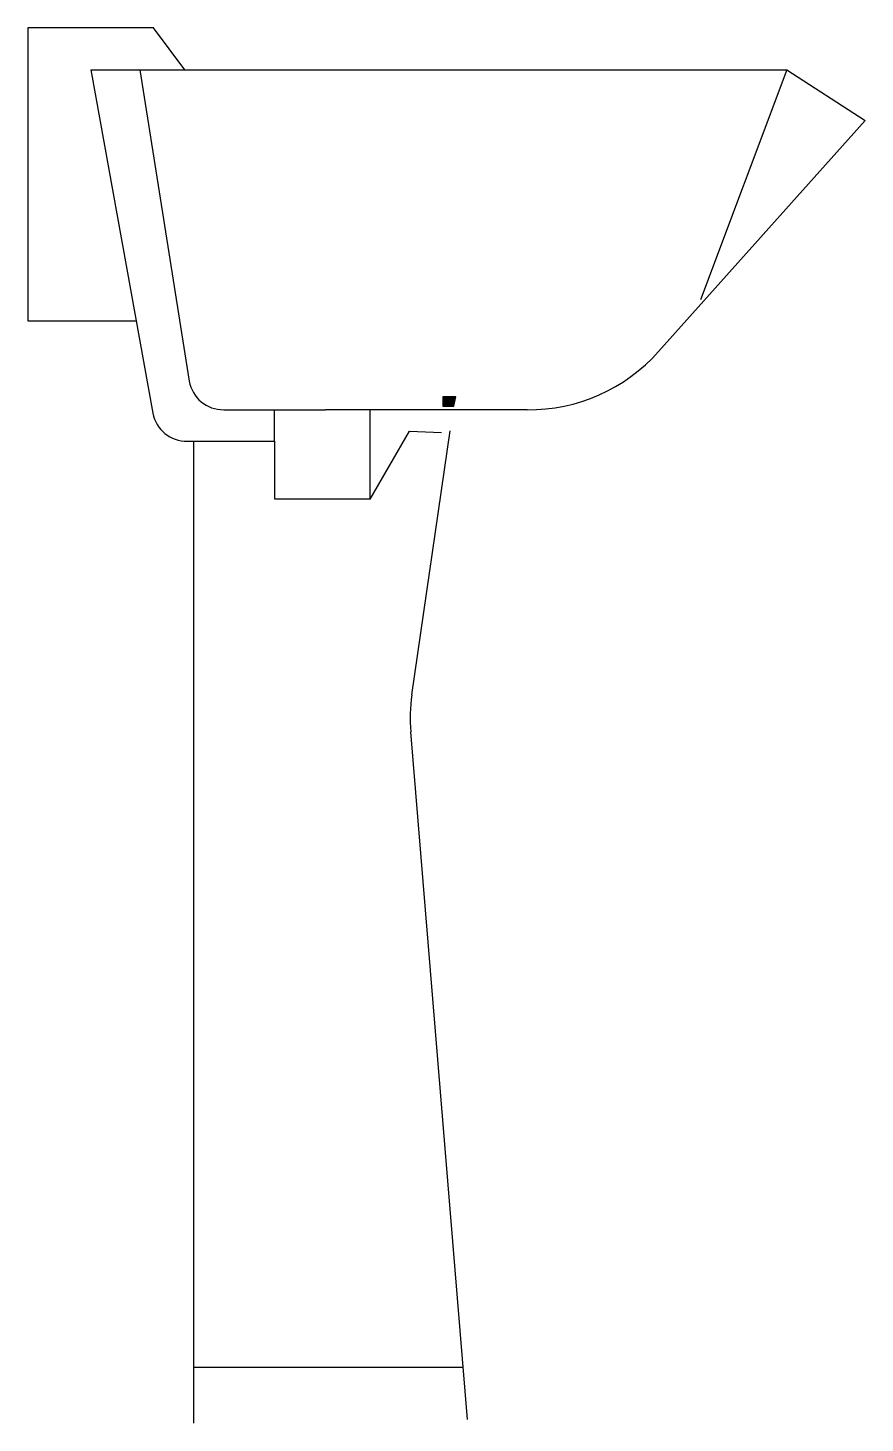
# Model space of a CAD drawing. Header units: millimetres. Extents: x 0 to 480, y 0 to 800.
import ezdxf

# ---------------------------------------------------------------- set-up
doc = ezdxf.new("R2010")
doc.units = ezdxf.units.MM
doc.layers.add('Furniture_家具立面', color=7, linetype='Continuous')

msp = doc.modelspace()

# ---------------------------------------------------------------- hatches: boundary and pattern name
at = {"layer": 'Furniture_家具立面'}
msp.add_hatch(color=0, dxfattribs=at).paths.add_polyline_path([(237.95, 588.5), (237.95, 583.17), (244.15, 583.17), (245.36, 588.5), (237.95, 588.5)])

# ---------------------------------------------------------------- linework, layer by layer
for p, q in [((71.97, 800, 0), (0, 800, 0)), ((0, 800, 0), (0, 745.99, 0)), ((89.99, 776, 0), (71.97, 800, 0)), ((35.99, 776, 0), (435.1, 776, 0)), ((35.99, 776, 0), (71.67, 579.04, 0)), ((64.26, 776, 0), (92.54, 597.49, 0)), ((435.1, 776, 0), (385.72, 644.04, 0)), ((435.1, 776, 0), (480, 746.9, 0)), ((0, 745.99, 0), (0, 632.02, 0)), ((480, 746.9, 0), (361.55, 614.41, 0)), ((0, 632.02, 0), (61.71, 632.02, 0)), ((245.36, 588.5, 0), (237.95, 588.5, 0)), ((237.95, 588.5, 0), (237.95, 583.17, 0)), ((244.15, 583.17, 0), (245.36, 588.5, 0)), ((112.26, 581.04, 0), (170.59, 581.04, 0)), ((141.43, 563.01, 0), (141.43, 581.04, 0)), ((286.24, 581.04, 0), (170.59, 581.04, 0)), ((196.31, 563.01, 0), (196.31, 581.04, 0)), ((237.95, 583.17, 0), (244.15, 583.17, 0)), ((196.17, 529.82, 0), (218.86, 568.82, 0)), ((218.86, 568.82, 0), (237.12, 567.94, 0)), ((220.15, 417.63, 0), (242.14, 568.96, 0)), ((91.32, 563.01, 0), (108, 563.01, 0)), ((95.14, 0, 0), (95.14, 563.01, 0)), ((108, 563.01, 0), (141.43, 563.01, 0)), ((133.73, 563.01, 0), (141.43, 563.01, 0)), ((141.43, 563.01, 0), (141.43, 530.02, 0)), ((196.31, 530.02, 0), (196.31, 563.01, 0)), ((141.43, 530.02, 0), (196.31, 530.02, 0)), ((252.04, 2.02, 0), (219.49, 396.3, 0)), ((95.14, 32.03, 0), (249.8, 32.03, 0))]:
    msp.add_line(p, q, dxfattribs=at)
for centre, radius, start, end in [((287.29, 680.34, 0), 99.31, 269.3951, 318.39981), ((111.98, 600.76, 0), 19.72, 189.55068, 270.79771), ((91.05, 582.73, 0), 19.73, 190.78261, 270.79464), ((316.19, 403.97, 0), 97, 171.91003, 184.53895)]:
    msp.add_arc(centre, radius, start, end, dxfattribs=at)

doc.saveas('drawing.dxf')
